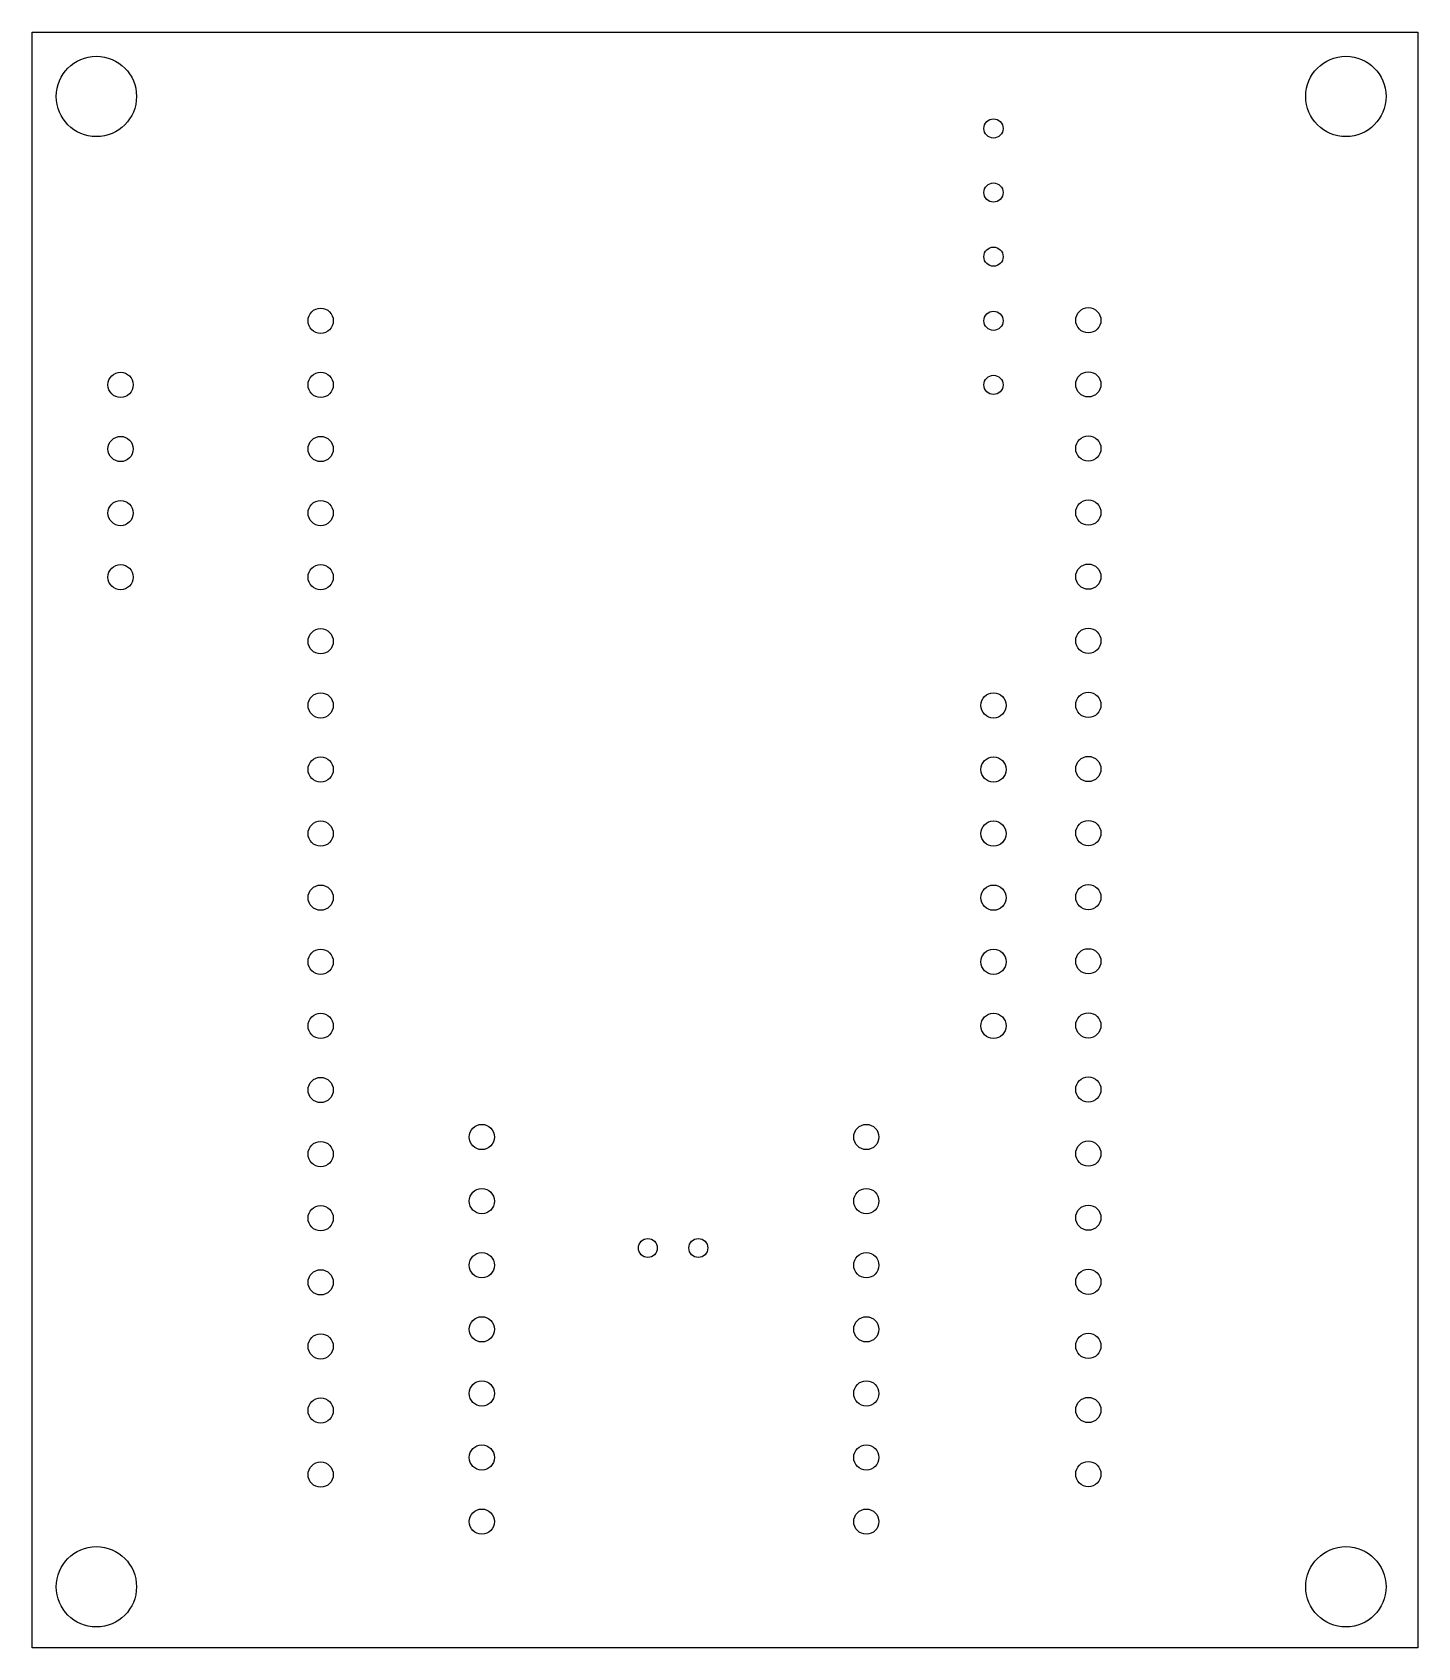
# Model space of a CAD drawing. Extents: x 0 to 54.9, y -64 to 0.
import ezdxf

# ---------------------------------------------------------------- set-up
doc = ezdxf.new("R2010")
doc.units = 0
doc.layers.add('BLACK', color=7, linetype='CONTINUOUS')
doc.layers.add('WHITE', color=7, linetype='CONTINUOUS')

msp = doc.modelspace()

# ---------------------------------------------------------------- linework, layer by layer
at = {"layer": 'BLACK'}
for centre, radius in [((38.1, -3.81), 0.381), ((38.1, -6.35), 0.381), ((38.1, -8.89), 0.381), ((11.43, -11.43), 0.5), ((38.1, -11.43), 0.381), ((41.86, -11.41), 0.5), ((3.5, -13.97), 0.5), ((11.43, -13.97), 0.5), ((38.1, -13.97), 0.381), ((41.86, -13.95), 0.5), ((41.86, -16.49), 0.5), ((3.5, -16.51), 0.5), ((11.43, -16.51), 0.5), ((3.5, -19.05), 0.5), ((11.43, -19.05), 0.5), ((41.86, -19.03), 0.5), ((3.5, -21.59), 0.5), ((11.43, -21.59), 0.5), ((41.86, -21.57), 0.5), ((11.43, -24.13), 0.5), ((41.86, -24.11), 0.5), ((11.43, -26.67), 0.5), ((38.1, -26.67), 0.5), ((41.86, -26.65), 0.5), ((11.43, -29.21), 0.5), ((38.1, -29.21), 0.5), ((41.86, -29.19), 0.5), ((11.43, -31.75), 0.5), ((38.1, -31.75), 0.5), ((41.86, -31.73), 0.5), ((11.43, -34.29), 0.5), ((38.1, -34.29), 0.5), ((41.86, -34.27), 0.5), ((11.43, -36.83), 0.5), ((38.1, -36.83), 0.5), ((41.86, -36.81), 0.5), ((11.43, -39.37), 0.5), ((38.1, -39.37), 0.5), ((41.86, -39.35), 0.5), ((11.43, -41.91), 0.5), ((41.86, -41.89), 0.5), ((17.818346, -43.772866), 0.5), ((33.058346, -43.772866), 0.5), ((11.43, -44.45), 0.5), ((41.86, -44.43), 0.5), ((17.818346, -46.312866), 0.5), ((33.058346, -46.312866), 0.5), ((11.43, -46.99), 0.5), ((41.86, -46.97), 0.5), ((24.4, -48.17), 0.375), ((26.4, -48.17), 0.375), ((17.818346, -48.852866), 0.5), ((33.058346, -48.852866), 0.5), ((11.43, -49.53), 0.5), ((41.86, -49.51), 0.5), ((17.818346, -51.392866), 0.5), ((33.058346, -51.392866), 0.5), ((11.43, -52.07), 0.5), ((41.86, -52.05), 0.5), ((17.818346, -53.932866), 0.5), ((33.058346, -53.932866), 0.5), ((11.43, -54.61), 0.5), ((41.86, -54.59), 0.5), ((17.818346, -56.472866), 0.5), ((33.058346, -56.472866), 0.5), ((11.43, -57.15), 0.5), ((41.86, -57.13), 0.5), ((17.818346, -59.012866), 0.5), ((33.058346, -59.012866), 0.5)]:
    msp.add_circle(centre, radius, dxfattribs=at)
at = {"layer": 'WHITE', "linetype": 'CONTINUOUS'}
for p, q in [((0, 0), (54.9148, 0)), ((0, -64.008), (0, 0)), ((54.9148, 0), (54.9148, -64.008)), ((54.9148, -64.008), (0, -64.008))]:
    msp.add_line(p, q, dxfattribs=at)
at = {"layer": 'WHITE'}
for centre in [(2.54, -2.54), (52.07, -2.54), (2.54, -61.595), (52.07, -61.595)]:
    msp.add_circle(centre, 1.591305, dxfattribs=at)

doc.saveas('drawing.dxf')
